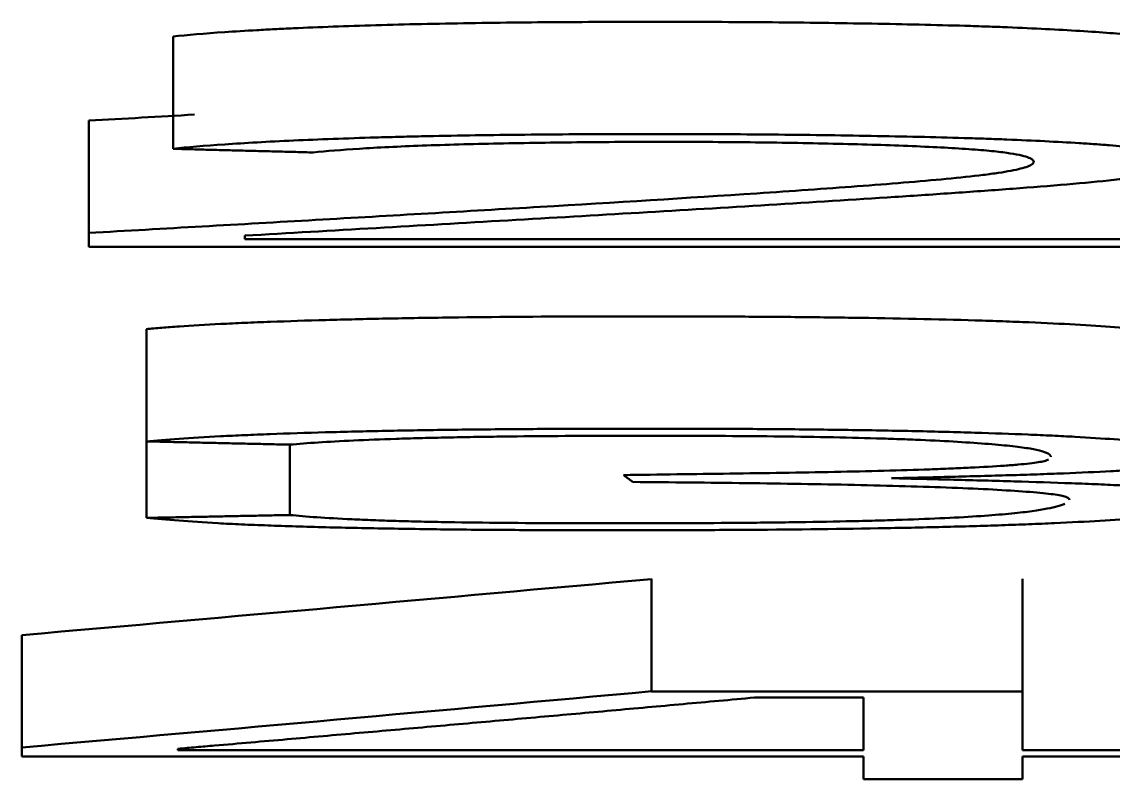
# Model space of a CAD drawing. Header units: millimetres. Extents: x 0 to 594, y 0 to 420.
# Drawn here: x 285.346 to 286.317, y 48.742 to 49.415 of the extents above; entities that cross this region are included whole.
import ezdxf

# ---------------------------------------------------------------- set-up
doc = ezdxf.new("R2010")
doc.units = ezdxf.units.MM
doc.layers.add('1', color=7, linetype='Continuous')

msp = doc.modelspace()

# ---------------------------------------------------------------- linework, layer by layer
at = {"layer": '1', "color": 7, "linetype": 'Continuous', "lineweight": 50}
for p, q in [((285.48072, 49.30244), (285.48072, 49.40232)), ((285.40582, 49.22762), (285.40582, 49.32751)), ((285.40582, 49.22762), (285.40582, 49.2151)), ((285.54452, 49.2219), (285.54452, 49.22517)), ((285.40582, 49.2151), (286.47101, 49.2151)), ((286.47101, 49.2219), (285.54452, 49.2219)), ((285.45714, 49.04209), (285.45714, 49.14201)), ((285.45714, 48.97405), (285.45714, 49.04209)), ((285.58474, 48.9766), (285.58474, 49.0392)), ((285.90652, 48.8197), (285.90652, 48.91966)), ((286.23661, 48.8197), (286.23661, 48.91966)), ((285.34618, 48.7698), (285.34618, 48.86977)), ((285.90652, 48.8197), (286.23661, 48.8197)), ((286.23661, 48.8197), (286.23661, 48.76722)), ((286.09514, 48.81415), (285.99806, 48.81415)), ((286.09514, 48.76722), (286.09514, 48.81415)), ((285.34618, 48.76186), (285.34618, 48.7698)), ((285.48488, 48.76862), (285.48488, 48.76722)), ((286.09514, 48.76186), (285.34618, 48.76186)), ((285.48488, 48.76722), (286.09514, 48.76722)), ((286.09514, 48.74154), (286.09514, 48.76186)), ((286.23661, 48.76722), (286.53065, 48.76722)), ((286.23661, 48.76186), (286.23661, 48.74154)), ((286.53065, 48.76186), (286.23661, 48.76186)), ((286.23661, 48.74154), (286.09514, 48.74154))]:
    msp.add_line(p, q, dxfattribs=at)
for centre, major_axis, ratio, start_param, end_param in [((295.53039, 1040.64435), (-34.05549, -992.41257), 0.44337, 0.054165, 0.055435), ((295.52961, 1040.78243), (-34.05997, -992.65103), 0.443339, 0.054168, 0.055438)]:
    msp.add_ellipse(centre, major_axis=major_axis, ratio=ratio, start_param=start_param, end_param=end_param, dxfattribs=at)
for points, knots in [([(285.48072, 49.40232), (285.49334, 49.40374), (285.50877, 49.40505), (285.53561, 49.4069), (285.54518, 49.40749), (285.56047, 49.40834), (285.56573, 49.40862), (285.57656, 49.40916), (285.58214, 49.40943), (285.61055, 49.41072), (285.63501, 49.41163), (285.67432, 49.41278), (285.6879, 49.41314), (285.71591, 49.41377), (285.73013, 49.41404), (285.77342, 49.41473), (285.80308, 49.41504), (285.8485, 49.41531), (285.86372, 49.41537), (285.89398, 49.41543), (285.90908, 49.41544), (285.9392, 49.4154), (285.95423, 49.41536), (285.98421, 49.41523), (285.99917, 49.41513), (286.02897, 49.41487), (286.04383, 49.4147), (286.07344, 49.4143), (286.08802, 49.41406), (286.13113, 49.4133), (286.15894, 49.41267), (286.19198, 49.41168), (286.19852, 49.41148), (286.21122, 49.41104), (286.21739, 49.41082), (286.2353, 49.4101), (286.24642, 49.40959), (286.26764, 49.4085), (286.27785, 49.40793), (286.2972, 49.40674), (286.30627, 49.40611), (286.32253, 49.40481), (286.32986, 49.40414), (286.34325, 49.40276), (286.34926, 49.40206), (286.35969, 49.40061), (286.36413, 49.39986), (286.37165, 49.39837), (286.37478, 49.39762), (286.38266, 49.39537), (286.38601, 49.39385), (286.38761, 49.39184), (286.3878, 49.39135), (286.38779, 49.39087)], [0, 0, 0, 0, 0.069849, 0.069849, 0.104774, 0.104774, 0.122237, 0.122237, 0.139699, 0.139699, 0.209548, 0.209548, 0.244473, 0.244473, 0.279398, 0.279398, 0.349247, 0.349247, 0.384172, 0.384172, 0.419097, 0.419097, 0.454022, 0.454022, 0.488946, 0.488946, 0.523871, 0.523871, 0.558796, 0.558796, 0.628645, 0.628645, 0.646108, 0.646108, 0.66357, 0.66357, 0.698495, 0.698495, 0.733419, 0.733419, 0.768344, 0.768344, 0.803269, 0.803269, 0.838194, 0.838194, 0.873118, 0.873118, 0.908043, 0.908043, 0.977893, 0.977893, 1, 1, 1, 1]), ([(285.54452, 49.22517), (285.58346, 49.22743), (285.62241, 49.2297), (285.70042, 49.23423), (285.73953, 49.2365), (285.81776, 49.24104), (285.85686, 49.24331), (285.93432, 49.24789), (285.97274, 49.2502), (286.04885, 49.25485), (286.08648, 49.25719), (286.14109, 49.26079), (286.15899, 49.262), (286.19416, 49.26446), (286.21144, 49.2657), (286.24478, 49.26821), (286.26087, 49.26949), (286.29111, 49.27209), (286.30527, 49.27342), (286.32416, 49.27547), (286.33008, 49.27617), (286.34117, 49.27758), (286.34638, 49.2783), (286.36054, 49.28048), (286.36777, 49.28196), (286.37913, 49.28493), (286.38314, 49.28643), (286.38659, 49.2887), (286.38733, 49.28946), (286.38795, 49.29099), (286.3878, 49.29176), (286.38586, 49.29406), (286.38244, 49.29557), (286.37446, 49.29782), (286.3713, 49.29857), (286.36369, 49.30006), (286.35921, 49.3008), (286.34873, 49.30224), (286.3427, 49.30294), (286.3293, 49.30431), (286.32197, 49.30498), (286.30979, 49.30595), (286.30553, 49.30627), (286.29653, 49.30689), (286.2918, 49.3072), (286.27725, 49.30809), (286.26702, 49.30865), (286.24575, 49.30974), (286.2346, 49.31026), (286.21667, 49.31097), (286.21048, 49.31119), (286.19778, 49.31162), (286.19124, 49.31183), (286.15824, 49.31281), (286.13053, 49.31343), (286.08765, 49.31419), (286.07317, 49.31442), (286.04373, 49.31482), (286.02875, 49.31499), (285.99885, 49.31526), (285.98386, 49.31535), (285.95383, 49.31549), (285.93879, 49.31553), (285.90866, 49.31556), (285.89357, 49.31556), (285.86334, 49.31549), (285.84816, 49.31543), (285.80276, 49.31516), (285.77314, 49.31485), (285.72998, 49.31416), (285.71581, 49.31389), (285.69489, 49.31342), (285.68796, 49.31325), (285.67438, 49.3129), (285.66771, 49.31271), (285.63495, 49.31175), (285.61057, 49.31084), (285.57664, 49.3093), (285.56572, 49.30875), (285.54525, 49.30761), (285.53565, 49.30702), (285.50876, 49.30517), (285.49333, 49.30386), (285.48072, 49.30244)], [0, 0, 0, 0, 0.0625, 0.0625, 0.125, 0.125, 0.1875, 0.1875, 0.25, 0.25, 0.3125, 0.3125, 0.34375, 0.34375, 0.375, 0.375, 0.40625, 0.40625, 0.4375, 0.4375, 0.453125, 0.453125, 0.46875, 0.46875, 0.5, 0.5, 0.53125, 0.53125, 0.546875, 0.546875, 0.5625, 0.5625, 0.59375, 0.59375, 0.609375, 0.609375, 0.625, 0.625, 0.640625, 0.640625, 0.65625, 0.65625, 0.664063, 0.664063, 0.671875, 0.671875, 0.6875, 0.6875, 0.703125, 0.703125, 0.710938, 0.710938, 0.71875, 0.71875, 0.75, 0.75, 0.765625, 0.765625, 0.78125, 0.78125, 0.796875, 0.796875, 0.8125, 0.8125, 0.828125, 0.828125, 0.84375, 0.84375, 0.875, 0.875, 0.890625, 0.890625, 0.898438, 0.898438, 0.90625, 0.90625, 0.9375, 0.9375, 0.953125, 0.953125, 0.96875, 0.96875, 1, 1, 1, 1]), ([(285.60555, 49.29921), (285.61709, 49.3004), (285.63053, 49.30152), (285.65459, 49.30305), (285.66326, 49.30354), (285.68208, 49.30447), (285.69209, 49.30489), (285.72341, 49.30605), (285.74613, 49.30667), (285.79455, 49.30768), (285.81943, 49.30804), (285.85746, 49.30841), (285.87027, 49.3085), (285.89615, 49.30862), (285.90928, 49.30864), (285.94818, 49.30862), (285.97378, 49.30848), (286.01162, 49.30805), (286.02421, 49.30787), (286.04891, 49.30744), (286.06091, 49.30719), (286.0959, 49.30635), (286.11789, 49.30567), (286.14851, 49.30442), (286.15813, 49.30397), (286.17594, 49.30301), (286.18416, 49.30251), (286.1953, 49.30169), (286.19883, 49.30141), (286.20539, 49.30084), (286.2145, 49.29996), (286.22166, 49.29904), (286.22978, 49.29779), (286.23312, 49.29715), (286.23854, 49.29586), (286.24061, 49.29521), (286.24379, 49.29391), (286.24488, 49.29326), (286.24629, 49.29196), (286.2466, 49.29131), (286.24643, 49.29), (286.24595, 49.28934), (286.24417, 49.28803), (286.24287, 49.28738), (286.23779, 49.28544), (286.2328, 49.28417), (286.22288, 49.28228), (286.21917, 49.28166), (286.2109, 49.28042), (286.20634, 49.2798), (286.19172, 49.27799), (286.18069, 49.27682), (286.15689, 49.27454), (286.14412, 49.27343), (286.1175, 49.27123), (286.10369, 49.27015), (286.06114, 49.26694), (286.03119, 49.26486), (285.93849, 49.25869), (285.87357, 49.25471), (285.77448, 49.24884), (285.74118, 49.24689), (285.67455, 49.24301), (285.64117, 49.24107), (285.57408, 49.23721), (285.54036, 49.23529), (285.47303, 49.23146), (285.43943, 49.22954), (285.40582, 49.22762)], [0, 0, 0, 0, 0.03125, 0.03125, 0.046875, 0.046875, 0.0625, 0.0625, 0.09375, 0.09375, 0.125, 0.125, 0.140625, 0.140625, 0.15625, 0.15625, 0.1875, 0.1875, 0.203125, 0.203125, 0.21875, 0.21875, 0.25, 0.25, 0.265625, 0.265625, 0.28125, 0.28125, 0.289063, 0.289063, 0.296875, 0.3125, 0.3125, 0.328125, 0.328125, 0.34375, 0.34375, 0.359375, 0.359375, 0.375, 0.375, 0.390625, 0.390625, 0.40625, 0.40625, 0.4375, 0.4375, 0.453125, 0.453125, 0.46875, 0.46875, 0.5, 0.5, 0.53125, 0.53125, 0.5625, 0.5625, 0.625, 0.625, 0.75, 0.75, 0.8125, 0.8125, 0.875, 0.875, 0.9375, 0.9375, 1, 1, 1, 1]), ([(286.40307, 49.12788), (286.40307, 49.12795), (286.40307, 49.12803), (286.40297, 49.12901), (286.40228, 49.12991), (286.39821, 49.13262), (286.39286, 49.13441), (286.3798, 49.13709), (286.37457, 49.13798), (286.36221, 49.13972), (286.34794, 49.14142), (286.32919, 49.14305), (286.30794, 49.14462), (286.29627, 49.14537), (286.27086, 49.14678), (286.25022, 49.14778), (286.22714, 49.14867), (286.2112, 49.14924), (286.20291, 49.14951), (286.16075, 49.1508), (286.12425, 49.15157), (286.07581, 49.15228), (286.06601, 49.15241), (286.04638, 49.15264), (286.01683, 49.15294), (285.96705, 49.15325), (285.92678, 49.15333), (285.88632, 49.15335), (285.86599, 49.15332), (285.80571, 49.15313), (285.76618, 49.15284), (285.71794, 49.1522), (285.70835, 49.15206), (285.6893, 49.15175), (285.67981, 49.15157), (285.65186, 49.15101), (285.61605, 49.15015), (285.5831, 49.14909), (285.55954, 49.14821), (285.55185, 49.1479), (285.53713, 49.14727), (285.53006, 49.14694), (285.50976, 49.14592), (285.49742, 49.1452), (285.48081, 49.14405), (285.47559, 49.14366), (285.46583, 49.14285), (285.46128, 49.14243), (285.45714, 49.14201)], [0, 0, 0, 0, 0.003617, 0.003617, 0.046938, 0.046938, 0.13358, 0.13358, 0.176901, 0.176901, 0.220222, 0.263543, 0.263543, 0.306864, 0.306864, 0.350185, 0.371846, 0.371846, 0.393506, 0.393506, 0.480148, 0.480148, 0.501809, 0.501809, 0.523469, 0.56679, 0.610111, 0.610111, 0.653432, 0.653432, 0.740074, 0.740074, 0.761735, 0.761735, 0.783395, 0.783395, 0.826716, 0.870037, 0.870037, 0.891698, 0.891698, 0.913358, 0.913358, 0.956679, 0.956679, 0.97834, 0.97834, 1, 1, 1, 1]), ([(285.45714, 49.04209), (285.46539, 49.04294), (285.48479, 49.04454), (285.50947, 49.04599), (285.52991, 49.04701), (285.53704, 49.04734), (285.55172, 49.04798), (285.55928, 49.04828), (285.58262, 49.04916), (285.59905, 49.04969), (285.62494, 49.05041), (285.63381, 49.05064), (285.65179, 49.05107), (285.6609, 49.05127), (285.68857, 49.05183), (285.70748, 49.05215), (285.73651, 49.05253), (285.74629, 49.05265), (285.76607, 49.05285), (285.77608, 49.05294), (285.80605, 49.05317), (285.84607, 49.05338), (285.88616, 49.05343), (285.92628, 49.05342), (285.94636, 49.05338), (285.98655, 49.05321), (286.00677, 49.05308), (286.04644, 49.05273), (286.06595, 49.05251), (286.10424, 49.05195), (286.12303, 49.05162), (286.15059, 49.05102), (286.15964, 49.05081), (286.17721, 49.05036), (286.18576, 49.05012), (286.21073, 49.04936), (286.22648, 49.04879), (286.24878, 49.04787), (286.25599, 49.04756), (286.26995, 49.04689), (286.27671, 49.04654), (286.30883, 49.04476), (286.32971, 49.0432), (286.36318, 49.03984), (286.37512, 49.03811), (286.38818, 49.03546), (286.39172, 49.03457), (286.39736, 49.03277), (286.39944, 49.03186), (286.40223, 49.03005), (286.40294, 49.02914), (286.40317, 49.02733), (286.40276, 49.02643), (286.39993, 49.02463), (286.3975, 49.02373), (286.3894, 49.02194), (286.38378, 49.02107), (286.36925, 49.01939), (286.36043, 49.01858), (286.34507, 49.0174), (286.33957, 49.01701), (286.32788, 49.01628), (286.32169, 49.01592), (286.30222, 49.01489), (286.28806, 49.01425), (286.26541, 49.01335), (286.25758, 49.01306), (286.24153, 49.01251), (286.23329, 49.01225), (286.20816, 49.0115), (286.19086, 49.01104), (286.15593, 49.01015), (286.13821, 49.00972), (286.12011, 49.00932)], [0, 0, 0, 0, 0.03125, 0.0625, 0.0625, 0.078125, 0.078125, 0.09375, 0.09375, 0.125, 0.125, 0.140625, 0.140625, 0.15625, 0.15625, 0.1875, 0.1875, 0.203125, 0.203125, 0.21875, 0.21875, 0.25, 0.28125, 0.28125, 0.3125, 0.3125, 0.34375, 0.34375, 0.375, 0.375, 0.40625, 0.40625, 0.421875, 0.421875, 0.4375, 0.4375, 0.46875, 0.46875, 0.484375, 0.484375, 0.5, 0.5, 0.5625, 0.5625, 0.625, 0.625, 0.65625, 0.65625, 0.6875, 0.6875, 0.71875, 0.71875, 0.75, 0.75, 0.78125, 0.78125, 0.8125, 0.8125, 0.84375, 0.84375, 0.859375, 0.859375, 0.875, 0.875, 0.90625, 0.90625, 0.921875, 0.921875, 0.9375, 0.9375, 0.96875, 0.96875, 1, 1, 1, 1]), ([(286.26176, 49.02848), (286.26175, 49.02867), (286.26172, 49.02886), (286.26122, 49.03053), (286.25893, 49.032), (286.25106, 49.0342), (286.24769, 49.03493), (286.24123, 49.03603), (286.23885, 49.03639), (286.23363, 49.0371), (286.23079, 49.03746), (286.22155, 49.0385), (286.21442, 49.03917), (286.19812, 49.04049), (286.18887, 49.04112), (286.16868, 49.04232), (286.15771, 49.04287), (286.13978, 49.04365), (286.13356, 49.04389), (286.12056, 49.04436), (286.11376, 49.04459), (286.09268, 49.04521), (286.07794, 49.04556), (286.04737, 49.04613), (286.03153, 49.04636), (285.99898, 49.04673), (285.98262, 49.04686), (285.94977, 49.04704), (285.93327, 49.04709), (285.90018, 49.04713), (285.88358, 49.04712), (285.85026, 49.04702), (285.83369, 49.04694), (285.80092, 49.04671), (285.78474, 49.04655), (285.76085, 49.04622), (285.75295, 49.0461), (285.73727, 49.04584), (285.72952, 49.04569), (285.71447, 49.04537), (285.70714, 49.04519), (285.69291, 49.04481), (285.68601, 49.0446), (285.66583, 49.04394), (285.65296, 49.04344), (285.62974, 49.04236), (285.61934, 49.04178), (285.60062, 49.04054), (285.59227, 49.03988), (285.58474, 49.0392)], [0, 0, 0, 0, 0.012687, 0.012687, 0.111418, 0.111418, 0.160784, 0.160784, 0.185467, 0.185467, 0.21015, 0.21015, 0.259515, 0.259515, 0.308881, 0.308881, 0.358247, 0.358247, 0.382929, 0.382929, 0.407612, 0.407612, 0.456978, 0.456978, 0.506343, 0.506343, 0.555709, 0.555709, 0.605075, 0.605075, 0.65444, 0.65444, 0.703806, 0.703806, 0.753172, 0.753172, 0.777855, 0.777855, 0.802537, 0.802537, 0.82722, 0.82722, 0.851903, 0.851903, 0.901269, 0.901269, 0.950634, 0.950634, 1, 1, 1, 1]), ([(285.88155, 49.01217), (285.91324, 49.01257), (285.94471, 49.01301), (286.00763, 49.01389), (286.03906, 49.01433), (286.08425, 49.01525), (286.099, 49.01559), (286.12739, 49.01635), (286.14106, 49.01676), (286.1605, 49.01745), (286.16681, 49.01769), (286.17895, 49.0182), (286.18473, 49.01846), (286.20126, 49.01928), (286.21134, 49.01986), (286.22471, 49.02079), (286.22885, 49.02111), (286.23643, 49.02178), (286.23986, 49.02212), (286.2488, 49.02316), (286.25303, 49.02387), (286.25762, 49.02503), (286.25883, 49.02547), (286.25969, 49.02591)], [0, 0, 0, 0, 0.188786, 0.188786, 0.377572, 0.377572, 0.471965, 0.471965, 0.566358, 0.566358, 0.613555, 0.613555, 0.660751, 0.660751, 0.755144, 0.755144, 0.802341, 0.802341, 0.849537, 0.849537, 0.943931, 0.943931, 1, 1, 1, 1]), ([(286.12011, 49.00932), (286.13885, 49.00889), (286.15731, 49.00844), (286.19367, 49.0075), (286.21163, 49.00701), (286.2468, 49.00599), (286.26399, 49.00545), (286.28841, 49.00455), (286.29634, 49.00423), (286.31144, 49.00357), (286.31864, 49.00323), (286.33919, 49.00217), (286.35144, 49.00142), (286.36757, 49.0002), (286.3726, 48.99979), (286.3818, 48.99894), (286.386, 48.99851), (286.39749, 48.99721), (286.40359, 48.99632), (286.41049, 48.99495), (286.41243, 48.99448), (286.41554, 48.99356), (286.41673, 48.99309), (286.41932, 48.9917), (286.41978, 48.99078), (286.41969, 48.98893), (286.41904, 48.988), (286.4164, 48.98616), (286.4144, 48.98523), (286.40898, 48.98339), (286.40557, 48.98248), (286.3931, 48.97978), (286.38179, 48.97802), (286.36222, 48.97589), (286.35804, 48.97547), (286.34906, 48.97463), (286.34426, 48.97422), (286.32902, 48.97299), (286.31782, 48.97221), (286.29319, 48.97073), (286.27975, 48.97002), (286.25774, 48.96902), (286.25007, 48.96869), (286.23429, 48.96807), (286.2262, 48.96778), (286.20128, 48.96693), (286.18384, 48.96642), (286.15641, 48.96574), (286.14705, 48.96553), (286.12794, 48.96514), (286.11814, 48.96495), (286.06884, 48.9641), (286.02813, 48.96365), (285.96563, 48.96324), (285.94447, 48.96315), (285.90218, 48.96304), (285.88108, 48.96302), (285.83893, 48.96306), (285.8179, 48.96311), (285.78642, 48.96325), (285.77593, 48.96332), (285.755, 48.96347), (285.74453, 48.96356), (285.71358, 48.96389), (285.6935, 48.96417), (285.66412, 48.96468), (285.65445, 48.96486), (285.63535, 48.96526), (285.6259, 48.96548), (285.59835, 48.96618), (285.58111, 48.96671), (285.55698, 48.9676), (285.54921, 48.96791), (285.53435, 48.96857), (285.52728, 48.96893), (285.5077, 48.97001), (285.49647, 48.97079), (285.47538, 48.97238), (285.46559, 48.97319), (285.45714, 48.97405)], [0, 0, 0, 0, 0.03125, 0.03125, 0.0625, 0.0625, 0.09375, 0.09375, 0.109375, 0.109375, 0.125, 0.125, 0.15625, 0.15625, 0.171875, 0.171875, 0.1875, 0.1875, 0.21875, 0.21875, 0.234375, 0.234375, 0.25, 0.25, 0.28125, 0.28125, 0.3125, 0.3125, 0.34375, 0.34375, 0.375, 0.375, 0.4375, 0.4375, 0.453125, 0.453125, 0.46875, 0.46875, 0.5, 0.5, 0.53125, 0.53125, 0.546875, 0.546875, 0.5625, 0.5625, 0.59375, 0.59375, 0.609375, 0.609375, 0.625, 0.625, 0.6875, 0.6875, 0.71875, 0.71875, 0.75, 0.75, 0.78125, 0.78125, 0.796875, 0.796875, 0.8125, 0.8125, 0.84375, 0.84375, 0.859375, 0.859375, 0.875, 0.875, 0.90625, 0.90625, 0.921875, 0.921875, 0.9375, 0.9375, 0.96875, 0.96875, 1, 1, 1, 1]), ([(286.27833, 48.99008), (286.27833, 48.99031), (286.27827, 48.99054), (286.27797, 48.99115), (286.27762, 48.99153), (286.27635, 48.9923), (286.27544, 48.99268), (286.27156, 48.99382), (286.2675, 48.99456), (286.25895, 48.99564), (286.25568, 48.99599), (286.24835, 48.99669), (286.24427, 48.99703), (286.23111, 48.99802), (286.22109, 48.99864), (286.19903, 48.99982), (286.1868, 49.00038), (286.16063, 49.00138), (286.14671, 49.00183), (286.11764, 49.00266), (286.10242, 49.00304), (286.07146, 49.00372), (286.05564, 49.00401), (286.02343, 49.00453), (286.00708, 49.00476), (285.95757, 49.00539), (285.92392, 49.00574), (285.88987, 49.00599)], [0, 0, 0, 0, 0.026635, 0.026635, 0.070879, 0.070879, 0.115123, 0.115123, 0.20361, 0.20361, 0.247854, 0.247854, 0.292098, 0.292098, 0.380586, 0.380586, 0.469074, 0.469074, 0.557561, 0.557561, 0.646049, 0.646049, 0.734537, 0.734537, 0.823025, 0.823025, 1, 1, 1, 1]), ([(285.58474, 48.9766), (285.59169, 48.9759), (285.59964, 48.97522), (285.61789, 48.97395), (285.62819, 48.97334), (285.64596, 48.9725), (285.65224, 48.97224), (285.66531, 48.97174), (285.67213, 48.97151), (285.68638, 48.97108), (285.69382, 48.97089), (285.70931, 48.97053), (285.7173, 48.97038), (285.74151, 48.96996), (285.75812, 48.96976), (285.79204, 48.96945), (285.80941, 48.96935), (285.84388, 48.96922), (285.86109, 48.9692), (285.89547, 48.9692), (285.91264, 48.96923), (285.94693, 48.96936), (285.96405, 48.96945), (285.98969, 48.96966), (285.99824, 48.96975), (286.01508, 48.96993), (286.02342, 48.97003), (286.04811, 48.97038), (286.06418, 48.97066), (286.08755, 48.97116), (286.09526, 48.97134), (286.11016, 48.97174), (286.11735, 48.97195), (286.13821, 48.97262), (286.15114, 48.97311), (286.17506, 48.9742), (286.18608, 48.97481), (286.20545, 48.97607), (286.21393, 48.97673), (286.22896, 48.9781), (286.2355, 48.97882), (286.25236, 48.98097), (286.26008, 48.98245), (286.26887, 48.98469), (286.27133, 48.98544), (286.2736, 48.98633), (286.27391, 48.98646), (286.2742, 48.98658)], [0, 0, 0, 0, 0.05217, 0.05217, 0.104341, 0.104341, 0.130426, 0.130426, 0.156511, 0.156511, 0.182596, 0.182596, 0.208681, 0.208681, 0.260851, 0.260851, 0.313022, 0.313022, 0.365192, 0.365192, 0.417362, 0.417362, 0.469533, 0.469533, 0.495618, 0.495618, 0.521703, 0.521703, 0.573873, 0.573873, 0.599958, 0.599958, 0.626043, 0.626043, 0.678214, 0.678214, 0.730384, 0.730384, 0.782554, 0.782554, 0.834725, 0.834725, 0.939065, 0.939065, 0.991235, 0.991235, 1, 1, 1, 1]), ([(285.99806, 48.81415), (285.98761, 48.81318), (285.977, 48.81222), (285.95581, 48.8103), (285.94521, 48.80934), (285.91339, 48.80645), (285.89217, 48.80454), (285.84974, 48.80071), (285.8285, 48.7988), (285.78582, 48.79499), (285.76439, 48.79309), (285.72143, 48.7893), (285.69993, 48.78741), (285.65704, 48.78363), (285.63565, 48.78174), (285.59289, 48.77798), (285.57149, 48.7761), (285.53919, 48.77329), (285.52839, 48.77235), (285.51215, 48.77095), (285.50673, 48.77048), (285.49589, 48.76955), (285.49046, 48.76908), (285.48488, 48.76862)], [0, 0, 0, 0, 0.0625, 0.0625, 0.125, 0.125, 0.25, 0.25, 0.375, 0.375, 0.5, 0.5, 0.625, 0.625, 0.75, 0.75, 0.875, 0.875, 0.9375, 0.9375, 0.96875, 0.96875, 1, 1, 1, 1])]:
    msp.add_open_spline(points, degree=3, knots=knots, dxfattribs=at)
msp.add_open_spline([(285.40582, 49.32751), (285.43713, 49.3293), (285.46843, 49.33108), (285.49978, 49.33287)], degree=3, dxfattribs=at)
for points, weights in [([(285.48072, 49.30244), (285.54313, 49.30083), (285.60555, 49.29921)], [0.500000117441, 0.499999882559, 0.500000117441]), ([(285.58474, 49.0392), (285.52094, 49.04064), (285.45714, 49.04209)], [0.500000011101, 0.499999988899, 0.500000011101]), ([(285.88987, 49.00599), (285.88571, 49.00907), (285.88155, 49.01217)], [0.500000029831, 0.499999970169, 0.500000029831]), ([(285.45714, 48.97405), (285.52094, 48.97532), (285.58474, 48.9766)], [0.499999744046, 0.500000255954, 0.499999744046])]:
    msp.add_rational_spline(points, weights, degree=2, dxfattribs=at)

doc.saveas('drawing.dxf')
